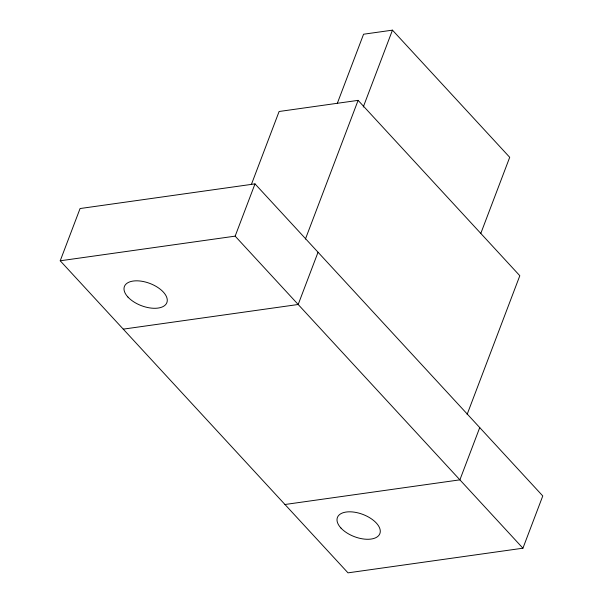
<?xml version="1.0" encoding="UTF-8"?>
<svg xmlns="http://www.w3.org/2000/svg" width="603" height="603" viewBox="0 0 603 603"><rect width="100%" height="100%" fill="white"/><g stroke="black" fill="none" stroke-linecap="round" stroke-linejoin="round"><path stroke-width="0.9" d="M60.225 260.79L80.071 208.54L255.001 183.885L542.775 495.945L522.929 548.202L347.999 572.85L60.225 260.79L235.155 236.142L522.929 548.202M251.398 184.45L279.106 111.495L358.107 100.362L519.816 275.722L467.129 414.412M235.155 236.142L255.001 183.885M337.348 103.249L363.571 34.22L392.463 30.15L509.716 157.3L480.84 233.316M305.427 239.059L358.107 100.362M363.255 107.04L392.463 30.15M318.037 252.242L298.184 304.492L123.261 329.14M479.739 427.595L459.893 479.845L284.963 504.5M127.934 297.053A22.71 11.902 20.8 0 0 165.275 305.012A22.71 11.902 20.8 0 0 143.695 281.609A22.71 11.902 20.8 0 0 127.934 297.053M340.944 528.04A22.71 11.902 20.8 0 0 378.285 535.999A22.71 11.902 20.8 0 0 356.705 512.595A22.71 11.902 20.8 0 0 340.944 528.04"/></g></svg>
